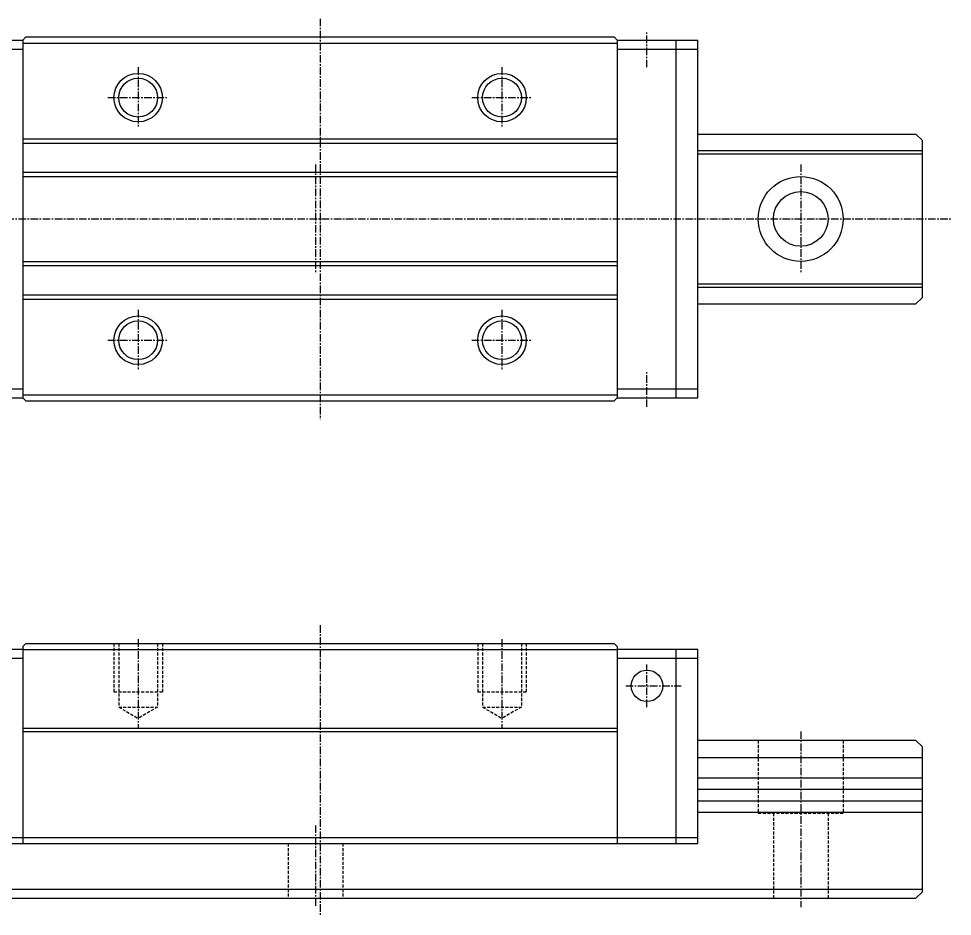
# Model space of a CAD drawing. Extents: x 10 to 407, y 10 to 195.
# Drawn here: x 253 to 407, y 47 to 195 of the extents above; entities that cross this region are included whole.
import ezdxf

# ---------------------------------------------------------------- set-up
doc = ezdxf.new("R2010")
doc.units = 0
doc.linetypes.add('CENTER', pattern=[2, 1.25, -0.25, 0.25, -0.25])
doc.linetypes.add('DASHED', pattern=[0.75, 0.5, -0.25])
doc.layers.get('0').update_dxf_attribs({"linetype": 'CONTINUOUS'})
doc.layers.add('CENTER', color=1, linetype='CENTER')

msp = doc.modelspace()

# ---------------------------------------------------------------- linework, layer by layer
at = {"color": 7, "linetype": 'CONTINUOUS'}
for p, q in [((244.04134, 191.48096), (253.74135, 191.48096)), ((253.74127, 191.48086), (254.24136, 191.98093)), ((253.74135, 191.48093), (253.74135, 132.4809)), ((253.74135, 190.98093), (351.74135, 190.98093)), ((254.24136, 191.98093), (351.24135, 191.98093)), ((351.24135, 191.98093), (351.74135, 191.48093)), ((351.74135, 191.48096), (361.44136, 191.48096)), ((351.74135, 191.48093), (351.74135, 132.48101)), ((361.44136, 191.48096), (365.04137, 191.48096)), ((361.44136, 132.48101), (361.44136, 191.48093)), ((365.04137, 132.48096), (365.04137, 191.48096)), ((244.04134, 189.98096), (253.74135, 189.98096)), ((351.74135, 189.98096), (361.44136, 189.98096)), ((361.44136, 189.98096), (365.04137, 189.98096)), ((365.04137, 175.98096), (400.99991, 175.98096)), ((401.99996, 174.98092), (400.99991, 175.98096)), ((253.74135, 175.18094), (351.74135, 175.18094)), ((253.74135, 174.48095), (351.74135, 174.48095)), ((402, 174.98096), (402, 148.98096)), ((365.04137, 173.24221), (402, 173.24221)), ((365.04137, 172.69221), (402, 172.69221)), ((253.74135, 169.68094), (351.74135, 169.68094)), ((253.74135, 168.98095), (351.74135, 168.98095)), ((253.74135, 154.98098), (351.74135, 154.98098)), ((253.74135, 154.28097), (351.74135, 154.28097)), ((365.04137, 151.26972), (402, 151.26972)), ((253.74135, 149.48098), (351.74135, 149.48098)), ((365.04137, 150.71972), (402, 150.71972)), ((253.74135, 148.78097), (351.74135, 148.78097)), ((365.04137, 147.98096), (400.99994, 147.98096)), ((401.99992, 148.98093), (400.99994, 147.98096)), ((244.04134, 133.98096), (253.74135, 133.98096)), ((351.74135, 133.98096), (361.44136, 133.98096)), ((361.44136, 133.98096), (365.04137, 133.98096)), ((244.04134, 132.48096), (253.74135, 132.48096)), ((253.74135, 132.98099), (351.74135, 132.98099)), ((253.74135, 132.4809), (254.24124, 131.98101)), ((351.74127, 132.48099), (351.24127, 131.98101)), ((351.74135, 132.48096), (361.44136, 132.48096)), ((361.44136, 132.48096), (365.04137, 132.48096)), ((254.24124, 131.98101), (351.24127, 131.98101)), ((253.74135, 91), (244.04134, 91)), ((254.24122, 91.99997), (253.74122, 91.49996)), ((253.74135, 91.49997), (253.74135, 59)), ((253.74135, 91), (351.74135, 91)), ((254.24135, 92), (351.24127, 92)), ((351.24125, 92), (351.74126, 91.49998)), ((351.74135, 91.5), (351.74135, 59)), ((361.44136, 91), (351.74135, 91)), ((361.44136, 59), (361.44136, 91)), ((365.04137, 91), (361.44136, 91)), ((365.04137, 59), (365.04137, 91)), ((253.74135, 89.5), (244.04134, 89.5)), ((361.44136, 89.5), (351.74135, 89.5)), ((365.04137, 89.5), (361.44136, 89.5)), ((253.74135, 78), (351.74135, 78)), ((253.74135, 77.5), (351.74135, 77.5)), ((400.99996, 76), (365.04137, 76)), ((401.99995, 75.00003), (400.99996, 76)), ((402, 75), (402, 51)), ((365.04137, 73.18714), (402, 73.18714)), ((365.04137, 69.81284), (402, 69.81284)), ((365.04137, 67.95), (402, 67.95)), ((365.04137, 66.04999), (402, 66.04999)), ((365.04137, 64.18715), (402, 64.18715)), ((244.04134, 60), (253.74135, 60)), ((244.04134, 59), (253.74135, 59)), ((253.74135, 60), (351.74135, 60)), ((253.74135, 59), (351.74135, 59)), ((351.74135, 60), (361.44136, 60)), ((351.74135, 59), (361.44136, 59)), ((361.44136, 60), (365.04137, 60)), ((361.44136, 59), (365.04137, 59)), ((122, 51.50002), (402, 51.50002)), ((401.99997, 51.00004), (400.99993, 50)), ((123, 50), (400.99993, 50))]:
    msp.add_line(p, q, dxfattribs=at)
at = {"color": 3, "linetype": 'DASHED'}
for p, q in [((268.74135, 92), (268.74135, 84)), ((269.54135, 92), (269.54135, 81.5)), ((275.94136, 92), (275.94136, 81.5)), ((276.74135, 92), (276.74135, 84)), ((328.74135, 92), (328.74135, 84)), ((329.54134, 92), (329.54134, 81.5)), ((335.94135, 92), (335.94135, 81.5)), ((336.74135, 92), (336.74135, 84)), ((268.74135, 84), (276.74135, 84)), ((328.74135, 84), (336.74135, 84)), ((269.5412, 81.50004), (272.74119, 79.65251)), ((269.54135, 81.5), (275.94136, 81.5)), ((275.94119, 81.5), (272.74118, 79.65248)), ((329.54109, 81.49995), (332.7411, 79.65243)), ((329.54134, 81.5), (335.94135, 81.5)), ((335.94115, 81.50006), (332.74116, 79.65254)), ((375, 76), (375, 64)), ((389, 76), (389, 64)), ((375, 64), (389, 64)), ((377.5, 64), (377.5, 50)), ((386.5, 64), (386.5, 50)), ((297.5, 59), (297.5, 50)), ((306.5, 59), (306.5, 50))]:
    msp.add_line(p, q, dxfattribs=at)
at = {"color": 3, "linetype": 'CONTINUOUS'}
for centre in [(272.74135, 181.98096), (332.74135, 181.98096), (272.74135, 141.98096), (332.74135, 141.98096)]:
    msp.add_circle(centre, 4, dxfattribs=at)
at = {"color": 7, "linetype": 'CONTINUOUS'}
for centre, radius in [((272.74135, 181.98096), 3.2), ((332.74135, 181.98096), 3.2), ((382, 161.98096), 7), ((382, 161.98096), 4.5), ((272.74135, 141.98096), 3.2), ((332.74135, 141.98096), 3.2), ((356.64136, 85), 2.599999)]:
    msp.add_circle(centre, radius, dxfattribs=at)
at = {"layer": 'CENTER', "color": 1, "linetype": 'CENTER'}
for p, q in [((302.741355, 194.99992), (302.741355, 128.98101)), ((356.64136, 186.98096), (356.64136, 192.98096)), ((272.74135, 186.98096), (272.74135, 176.98096)), ((332.74135, 186.98096), (332.74135, 176.98096)), ((267.74135, 181.98096), (277.74135, 181.98096)), ((327.74135, 181.98096), (337.74135, 181.98096)), ((302, 170.98096), (302, 152.98096)), ((382, 170.98096), (382, 152.98096)), ((117, 161.98096), (407, 161.98096)), ((272.74135, 146.98096), (272.74135, 136.98096)), ((332.74135, 146.98096), (332.74135, 136.98096)), ((267.74135, 141.98096), (277.74135, 141.98096)), ((327.74135, 141.98096), (337.74135, 141.98096)), ((356.64136, 130.98096), (356.64136, 136.98096)), ((302.741355, 95), (302.741355, 47)), ((272.74135, 92.70123), (272.74135, 77.95123)), ((332.74135, 92.70123), (332.74135, 77.95123)), ((356.64136, 81.5), (356.64136, 88.5)), ((353.14136, 85), (362.275, 85)), ((382, 77.5), (382, 48.5)), ((302, 62), (302, 48.5))]:
    msp.add_line(p, q, dxfattribs=at)

doc.saveas('drawing.dxf')
